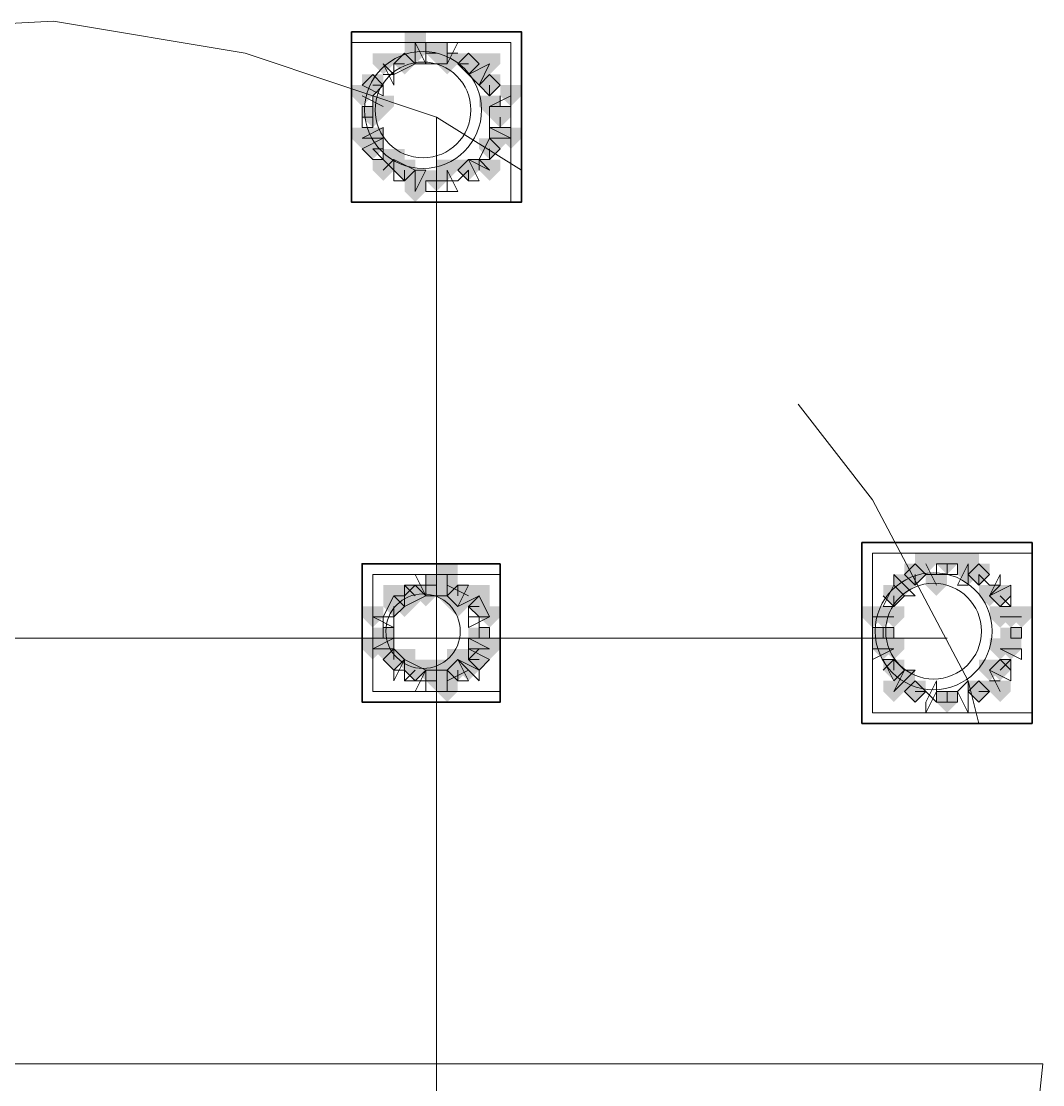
# Model space of a CAD drawing. Header units: millimetres. Extents: x 2315 to 4619, y 1334 to 1897.
# Drawn here: x 3472.16 to 3478.03, y 1554.59 to 1560.69 of the extents above; entities that cross this region are included whole.
import ezdxf

# ---------------------------------------------------------------- set-up
doc = ezdxf.new("R2010")
doc.units = ezdxf.units.MM
for name, color, linetype, true_color in [('PDF_10', 7, 'Continuous', 0x00b85c), ('PDF_AXIS', 7, 'Continuous', 0x00b85c), ('PDF_柱构件', 7, 'Continuous', 0x00b85c), ('PDF_转运站初步方案', 7, 'Continuous', 0x00b85c)]:
    doc.layers.add(name, color=color, linetype=linetype, true_color=true_color)
doc.layers.add('PDF_中心线层', color=1, linetype='Continuous')
doc.layers.add('PDF_粗实线层', color=7, linetype='Continuous')

msp = doc.modelspace()

# ---------------------------------------------------------------- hatches: boundary and pattern name
at = {"layer": 'PDF_10', "transparency": 33554559}
for points in [[(3474.5482, 1560.5703), (3474.4871, 1560.5703), (3474.4871, 1560.5093), (3474.5482, 1560.4482), (3474.6093, 1560.5093), (3474.6093, 1560.5703)], [(3474.5482, 1560.5703), (3474.4871, 1560.5703), (3474.4871, 1560.5093), (3474.5482, 1560.4482), (3474.6093, 1560.5093), (3474.6093, 1560.5703)], [(3474.5482, 1560.5703), (3474.4871, 1560.5703), (3474.4871, 1560.5093), (3474.5482, 1560.4482), (3474.6093, 1560.5093), (3474.6093, 1560.5703)], [(3474.365, 1560.5093), (3474.3039, 1560.5093), (3474.3039, 1560.4482), (3474.365, 1560.3871), (3474.426, 1560.4482), (3474.426, 1560.5093)], [(3474.365, 1560.5093), (3474.3039, 1560.5093), (3474.3039, 1560.4482), (3474.365, 1560.3871), (3474.426, 1560.4482), (3474.426, 1560.5093)], [(3474.365, 1560.5093), (3474.3039, 1560.5093), (3474.3039, 1560.4482), (3474.365, 1560.3871), (3474.426, 1560.4482), (3474.426, 1560.5093)], [(3474.7315, 1560.5093), (3474.6704, 1560.5093), (3474.6704, 1560.4482), (3474.7315, 1560.3871), (3474.7925, 1560.4482), (3474.7925, 1560.5093)], [(3474.7315, 1560.5093), (3474.6704, 1560.5093), (3474.6704, 1560.4482), (3474.7315, 1560.3871), (3474.7925, 1560.4482), (3474.7925, 1560.5093)], [(3474.7315, 1560.5093), (3474.6704, 1560.5093), (3474.6704, 1560.4482), (3474.7315, 1560.3871), (3474.7925, 1560.4482), (3474.7925, 1560.5093)], [(3474.1817, 1560.3871), (3474.1206, 1560.3871), (3474.1206, 1560.326), (3474.1817, 1560.2649), (3474.2428, 1560.326), (3474.2428, 1560.3871)], [(3474.1817, 1560.3871), (3474.1206, 1560.3871), (3474.1206, 1560.326), (3474.1817, 1560.2649), (3474.2428, 1560.326), (3474.2428, 1560.3871)], [(3474.8536, 1560.3871), (3474.7925, 1560.3871), (3474.7925, 1560.326), (3474.8536, 1560.2649), (3474.9147, 1560.326), (3474.9147, 1560.3871)], [(3474.8536, 1560.3871), (3474.7925, 1560.3871), (3474.7925, 1560.326), (3474.8536, 1560.2649), (3474.9147, 1560.326), (3474.9147, 1560.3871)], [(3474.8536, 1560.3871), (3474.7925, 1560.3871), (3474.7925, 1560.326), (3474.8536, 1560.2649), (3474.9147, 1560.326), (3474.9147, 1560.3871)], [(3474.1817, 1560.2039), (3474.1206, 1560.2039), (3474.1206, 1560.1428), (3474.1817, 1560.0817), (3474.2428, 1560.1428), (3474.2428, 1560.2039)], [(3474.1817, 1560.2039), (3474.1206, 1560.2039), (3474.1206, 1560.1428), (3474.1817, 1560.0817), (3474.2428, 1560.1428), (3474.2428, 1560.2039)], [(3474.9147, 1560.2039), (3474.8536, 1560.2039), (3474.8536, 1560.1428), (3474.9147, 1560.0817), (3474.9758, 1560.1428), (3474.9758, 1560.2039)], [(3474.9147, 1560.2039), (3474.8536, 1560.2039), (3474.8536, 1560.1428), (3474.9147, 1560.0817), (3474.9758, 1560.1428), (3474.9758, 1560.2039)], [(3474.9147, 1560.2039), (3474.8536, 1560.2039), (3474.8536, 1560.1428), (3474.9147, 1560.0817), (3474.9758, 1560.1428), (3474.9758, 1560.2039)], [(3474.1817, 1560.0206), (3474.1206, 1560.0206), (3474.1206, 1559.9595), (3474.1817, 1559.8985), (3474.2428, 1559.9595), (3474.2428, 1560.0206)], [(3474.1817, 1560.0206), (3474.1206, 1560.0206), (3474.1206, 1559.9595), (3474.1817, 1559.8985), (3474.2428, 1559.9595), (3474.2428, 1560.0206)], [(3474.8536, 1560.0206), (3474.7925, 1560.0206), (3474.7925, 1559.9595), (3474.8536, 1559.8985), (3474.9147, 1559.9595), (3474.9147, 1560.0206)], [(3474.8536, 1560.0206), (3474.7925, 1560.0206), (3474.7925, 1559.9595), (3474.8536, 1559.8985), (3474.9147, 1559.9595), (3474.9147, 1560.0206)], [(3474.8536, 1560.0206), (3474.7925, 1560.0206), (3474.7925, 1559.9595), (3474.8536, 1559.8985), (3474.9147, 1559.9595), (3474.9147, 1560.0206)], [(3474.365, 1559.8985), (3474.3039, 1559.8985), (3474.3039, 1559.8374), (3474.365, 1559.7763), (3474.426, 1559.8374), (3474.426, 1559.8985)], [(3474.365, 1559.8985), (3474.3039, 1559.8985), (3474.3039, 1559.8374), (3474.365, 1559.7763), (3474.426, 1559.8374), (3474.426, 1559.8985)], [(3474.7315, 1559.8985), (3474.6704, 1559.8985), (3474.6704, 1559.8374), (3474.7315, 1559.7763), (3474.7925, 1559.8374), (3474.7925, 1559.8985)], [(3474.7315, 1559.8985), (3474.6704, 1559.8985), (3474.6704, 1559.8374), (3474.7315, 1559.7763), (3474.7925, 1559.8374), (3474.7925, 1559.8985)], [(3474.5482, 1559.8374), (3474.4871, 1559.8374), (3474.4871, 1559.7763), (3474.5482, 1559.7152), (3474.6093, 1559.7763), (3474.6093, 1559.8374)], [(3474.5482, 1559.8374), (3474.4871, 1559.8374), (3474.4871, 1559.7763), (3474.5482, 1559.7152), (3474.6093, 1559.7763), (3474.6093, 1559.8374)], [(3477.4801, 1557.6385), (3477.419, 1557.6385), (3477.419, 1557.5774), (3477.4801, 1557.5163), (3477.5412, 1557.5774), (3477.5412, 1557.6385)], [(3477.4801, 1557.6385), (3477.419, 1557.6385), (3477.419, 1557.5774), (3477.4801, 1557.5163), (3477.5412, 1557.5774), (3477.5412, 1557.6385)], [(3477.2969, 1557.5774), (3477.2358, 1557.5774), (3477.2358, 1557.5163), (3477.2969, 1557.4552), (3477.3579, 1557.5163), (3477.3579, 1557.5774)], [(3477.2969, 1557.5774), (3477.2358, 1557.5774), (3477.2358, 1557.5163), (3477.2969, 1557.4552), (3477.3579, 1557.5163), (3477.3579, 1557.5774)], [(3477.6633, 1557.5774), (3477.6023, 1557.5774), (3477.6023, 1557.5163), (3477.6633, 1557.4552), (3477.7244, 1557.5163), (3477.7244, 1557.5774)], [(3477.6633, 1557.5774), (3477.6023, 1557.5774), (3477.6023, 1557.5163), (3477.6633, 1557.4552), (3477.7244, 1557.5163), (3477.7244, 1557.5774)], [(3474.5482, 1557.5163), (3474.4871, 1557.5163), (3474.4871, 1557.4552), (3474.5482, 1557.3941), (3474.6093, 1557.4552), (3474.6093, 1557.5163)], [(3474.5482, 1557.5163), (3474.4871, 1557.5163), (3474.4871, 1557.4552), (3474.5482, 1557.3941), (3474.6093, 1557.4552), (3474.6093, 1557.5163)], [(3474.5482, 1557.5163), (3474.4871, 1557.5163), (3474.4871, 1557.4552), (3474.5482, 1557.3941), (3474.6093, 1557.4552), (3474.6093, 1557.5163)], [(3474.426, 1557.4552), (3474.365, 1557.4552), (3474.365, 1557.3941), (3474.426, 1557.333), (3474.4871, 1557.3941), (3474.4871, 1557.4552)], [(3474.426, 1557.4552), (3474.365, 1557.4552), (3474.365, 1557.3941), (3474.426, 1557.333), (3474.4871, 1557.3941), (3474.4871, 1557.4552)], [(3474.6704, 1557.4552), (3474.6093, 1557.4552), (3474.6093, 1557.3941), (3474.6704, 1557.333), (3474.7315, 1557.3941), (3474.7315, 1557.4552)], [(3474.6704, 1557.4552), (3474.6093, 1557.4552), (3474.6093, 1557.3941), (3474.6704, 1557.333), (3474.7315, 1557.3941), (3474.7315, 1557.4552)], [(3477.1747, 1557.4552), (3477.1136, 1557.4552), (3477.1136, 1557.3941), (3477.1747, 1557.333), (3477.2358, 1557.3941), (3477.2358, 1557.4552)], [(3477.1747, 1557.4552), (3477.1136, 1557.4552), (3477.1136, 1557.3941), (3477.1747, 1557.333), (3477.2358, 1557.3941), (3477.2358, 1557.4552)], [(3477.7855, 1557.4552), (3477.7244, 1557.4552), (3477.7244, 1557.3941), (3477.7855, 1557.333), (3477.8466, 1557.3941), (3477.8466, 1557.4552)], [(3477.7855, 1557.4552), (3477.7244, 1557.4552), (3477.7244, 1557.3941), (3477.7855, 1557.333), (3477.8466, 1557.3941), (3477.8466, 1557.4552)], [(3474.3039, 1557.3941), (3474.2428, 1557.3941), (3474.2428, 1557.333), (3474.3039, 1557.272), (3474.365, 1557.333), (3474.365, 1557.3941)], [(3474.3039, 1557.3941), (3474.2428, 1557.3941), (3474.2428, 1557.333), (3474.3039, 1557.272), (3474.365, 1557.333), (3474.365, 1557.3941)], [(3474.3039, 1557.3941), (3474.2428, 1557.3941), (3474.2428, 1557.333), (3474.3039, 1557.272), (3474.365, 1557.333), (3474.365, 1557.3941)], [(3474.7925, 1557.3941), (3474.7315, 1557.3941), (3474.7315, 1557.333), (3474.7925, 1557.272), (3474.8536, 1557.333), (3474.8536, 1557.3941)], [(3474.7925, 1557.3941), (3474.7315, 1557.3941), (3474.7315, 1557.333), (3474.7925, 1557.272), (3474.8536, 1557.333), (3474.8536, 1557.3941)], [(3474.2428, 1557.2109), (3474.1817, 1557.2109), (3474.1817, 1557.1498), (3474.2428, 1557.0887), (3474.3039, 1557.1498), (3474.3039, 1557.2109)], [(3474.2428, 1557.2109), (3474.1817, 1557.2109), (3474.1817, 1557.1498), (3474.2428, 1557.0887), (3474.3039, 1557.1498), (3474.3039, 1557.2109)], [(3474.7925, 1557.2109), (3474.7315, 1557.2109), (3474.7315, 1557.1498), (3474.7925, 1557.0887), (3474.8536, 1557.1498), (3474.8536, 1557.2109)], [(3474.7925, 1557.2109), (3474.7315, 1557.2109), (3474.7315, 1557.1498), (3474.7925, 1557.0887), (3474.8536, 1557.1498), (3474.8536, 1557.2109)], [(3477.1136, 1557.2109), (3477.0525, 1557.2109), (3477.0525, 1557.1498), (3477.1136, 1557.0887), (3477.1747, 1557.1498), (3477.1747, 1557.2109)], [(3477.1136, 1557.2109), (3477.0525, 1557.2109), (3477.0525, 1557.1498), (3477.1136, 1557.0887), (3477.1747, 1557.1498), (3477.1747, 1557.2109)], [(3477.1136, 1557.2109), (3477.0525, 1557.2109), (3477.0525, 1557.1498), (3477.1136, 1557.0887), (3477.1747, 1557.1498), (3477.1747, 1557.2109)], [(3477.8466, 1557.2109), (3477.7855, 1557.2109), (3477.7855, 1557.1498), (3477.8466, 1557.0887), (3477.9077, 1557.1498), (3477.9077, 1557.2109)], [(3477.8466, 1557.2109), (3477.7855, 1557.2109), (3477.7855, 1557.1498), (3477.8466, 1557.0887), (3477.9077, 1557.1498), (3477.9077, 1557.2109)], [(3474.3039, 1557.0887), (3474.2428, 1557.0887), (3474.2428, 1557.0276), (3474.3039, 1556.9666), (3474.365, 1557.0276), (3474.365, 1557.0887)], [(3474.3039, 1557.0887), (3474.2428, 1557.0887), (3474.2428, 1557.0276), (3474.3039, 1556.9666), (3474.365, 1557.0276), (3474.365, 1557.0887)], [(3474.3039, 1557.0887), (3474.2428, 1557.0887), (3474.2428, 1557.0276), (3474.3039, 1556.9666), (3474.365, 1557.0276), (3474.365, 1557.0887)], [(3474.7925, 1557.0887), (3474.7315, 1557.0887), (3474.7315, 1557.0276), (3474.7925, 1556.9666), (3474.8536, 1557.0276), (3474.8536, 1557.0887)], [(3474.7925, 1557.0887), (3474.7315, 1557.0887), (3474.7315, 1557.0276), (3474.7925, 1556.9666), (3474.8536, 1557.0276), (3474.8536, 1557.0887)], [(3474.426, 1557.0276), (3474.365, 1557.0276), (3474.365, 1556.9666), (3474.426, 1556.9055), (3474.4871, 1556.9666), (3474.4871, 1557.0276)], [(3474.426, 1557.0276), (3474.365, 1557.0276), (3474.365, 1556.9666), (3474.426, 1556.9055), (3474.4871, 1556.9666), (3474.4871, 1557.0276)], [(3474.6704, 1557.0276), (3474.6093, 1557.0276), (3474.6093, 1556.9666), (3474.6704, 1556.9055), (3474.7315, 1556.9666), (3474.7315, 1557.0276)], [(3474.6704, 1557.0276), (3474.6093, 1557.0276), (3474.6093, 1556.9666), (3474.6704, 1556.9055), (3474.7315, 1556.9666), (3474.7315, 1557.0276)], [(3477.1747, 1557.0276), (3477.1136, 1557.0276), (3477.1136, 1556.9666), (3477.1747, 1556.9055), (3477.2358, 1556.9666), (3477.2358, 1557.0276)], [(3477.1747, 1557.0276), (3477.1136, 1557.0276), (3477.1136, 1556.9666), (3477.1747, 1556.9055), (3477.2358, 1556.9666), (3477.2358, 1557.0276)], [(3477.7855, 1557.0276), (3477.7244, 1557.0276), (3477.7244, 1556.9666), (3477.7855, 1556.9055), (3477.8466, 1556.9666), (3477.8466, 1557.0276)], [(3477.7855, 1557.0276), (3477.7244, 1557.0276), (3477.7244, 1556.9666), (3477.7855, 1556.9055), (3477.8466, 1556.9666), (3477.8466, 1557.0276)], [(3474.5482, 1556.9666), (3474.4871, 1556.9666), (3474.4871, 1556.9055), (3474.5482, 1556.8444), (3474.6093, 1556.9055), (3474.6093, 1556.9666)], [(3474.5482, 1556.9666), (3474.4871, 1556.9666), (3474.4871, 1556.9055), (3474.5482, 1556.8444), (3474.6093, 1556.9055), (3474.6093, 1556.9666)], [(3474.5482, 1556.9666), (3474.4871, 1556.9666), (3474.4871, 1556.9055), (3474.5482, 1556.8444), (3474.6093, 1556.9055), (3474.6093, 1556.9666)], [(3477.2969, 1556.9055), (3477.2358, 1556.9055), (3477.2358, 1556.8444), (3477.2969, 1556.7833), (3477.3579, 1556.8444), (3477.3579, 1556.9055)], [(3477.2969, 1556.9055), (3477.2358, 1556.9055), (3477.2358, 1556.8444), (3477.2969, 1556.7833), (3477.3579, 1556.8444), (3477.3579, 1556.9055)], [(3477.2969, 1556.9055), (3477.2358, 1556.9055), (3477.2358, 1556.8444), (3477.2969, 1556.7833), (3477.3579, 1556.8444), (3477.3579, 1556.9055)], [(3477.6633, 1556.9055), (3477.6023, 1556.9055), (3477.6023, 1556.8444), (3477.6633, 1556.7833), (3477.7244, 1556.8444), (3477.7244, 1556.9055)], [(3477.6633, 1556.9055), (3477.6023, 1556.9055), (3477.6023, 1556.8444), (3477.6633, 1556.7833), (3477.7244, 1556.8444), (3477.7244, 1556.9055)], [(3477.6633, 1556.9055), (3477.6023, 1556.9055), (3477.6023, 1556.8444), (3477.6633, 1556.7833), (3477.7244, 1556.8444), (3477.7244, 1556.9055)], [(3477.4801, 1556.8444), (3477.419, 1556.8444), (3477.419, 1556.7833), (3477.4801, 1556.7222), (3477.5412, 1556.7833), (3477.5412, 1556.8444)], [(3477.4801, 1556.8444), (3477.419, 1556.8444), (3477.419, 1556.7833), (3477.4801, 1556.7222), (3477.5412, 1556.7833), (3477.5412, 1556.8444)]]:
    msp.add_hatch(color=256, dxfattribs=at).paths.add_polyline_path(points)
at = {"layer": 'PDF_柱构件', "transparency": 33554559}
for points in [[(3474.426, 1560.6314), (3474.365, 1560.6314), (3474.365, 1560.5703), (3474.426, 1560.5093), (3474.4871, 1560.5703), (3474.4871, 1560.6314)], [(3474.426, 1560.5703), (3474.365, 1560.5703), (3474.365, 1560.5093), (3474.426, 1560.4482), (3474.4871, 1560.5093), (3474.4871, 1560.5703)], [(3474.2428, 1560.5093), (3474.1817, 1560.5093), (3474.1817, 1560.4482), (3474.2428, 1560.3871), (3474.3039, 1560.4482), (3474.3039, 1560.5093)], [(3474.6093, 1560.5093), (3474.5482, 1560.5093), (3474.5482, 1560.4482), (3474.6093, 1560.3871), (3474.6704, 1560.4482), (3474.6704, 1560.5093)], [(3474.8536, 1560.5093), (3474.7925, 1560.5093), (3474.7925, 1560.4482), (3474.8536, 1560.3871), (3474.9147, 1560.4482), (3474.9147, 1560.5093)], [(3474.7925, 1560.4482), (3474.7315, 1560.4482), (3474.7315, 1560.3871), (3474.7925, 1560.326), (3474.8536, 1560.3871), (3474.8536, 1560.4482)], [(3474.1206, 1560.326), (3474.0596, 1560.326), (3474.0596, 1560.2649), (3474.1206, 1560.2039), (3474.1817, 1560.2649), (3474.1817, 1560.326)], [(3474.9758, 1560.326), (3474.9147, 1560.326), (3474.9147, 1560.2649), (3474.9758, 1560.2039), (3475.0369, 1560.2649), (3475.0369, 1560.326)], [(3474.2428, 1560.2649), (3474.1817, 1560.2649), (3474.1817, 1560.2039), (3474.2428, 1560.1428), (3474.3039, 1560.2039), (3474.3039, 1560.2649)], [(3474.8536, 1560.2649), (3474.7925, 1560.2649), (3474.7925, 1560.2039), (3474.8536, 1560.1428), (3474.9147, 1560.2039), (3474.9147, 1560.2649)], [(3474.1206, 1560.0817), (3474.0596, 1560.0817), (3474.0596, 1560.0206), (3474.1206, 1559.9595), (3474.1817, 1560.0206), (3474.1817, 1560.0817)], [(3474.1817, 1560.0817), (3474.1206, 1560.0817), (3474.1206, 1560.0206), (3474.1817, 1559.9595), (3474.2428, 1560.0206), (3474.2428, 1560.0817)], [(3474.9147, 1560.0817), (3474.8536, 1560.0817), (3474.8536, 1560.0206), (3474.9147, 1559.9595), (3474.9758, 1560.0206), (3474.9758, 1560.0817)], [(3474.9758, 1560.0817), (3474.9147, 1560.0817), (3474.9147, 1560.0206), (3474.9758, 1559.9595), (3475.0369, 1560.0206), (3475.0369, 1560.0817)], [(3474.3039, 1559.9595), (3474.2428, 1559.9595), (3474.2428, 1559.8985), (3474.3039, 1559.8374), (3474.365, 1559.8985), (3474.365, 1559.9595)], [(3474.2428, 1559.8985), (3474.1817, 1559.8985), (3474.1817, 1559.8374), (3474.2428, 1559.7763), (3474.3039, 1559.8374), (3474.3039, 1559.8985)], [(3474.6093, 1559.8985), (3474.5482, 1559.8985), (3474.5482, 1559.8374), (3474.6093, 1559.7763), (3474.6704, 1559.8374), (3474.6704, 1559.8985)], [(3474.8536, 1559.8985), (3474.7925, 1559.8985), (3474.7925, 1559.8374), (3474.8536, 1559.7763), (3474.9147, 1559.8374), (3474.9147, 1559.8985)], [(3474.426, 1559.8374), (3474.365, 1559.8374), (3474.365, 1559.7763), (3474.426, 1559.7152), (3474.4871, 1559.7763), (3474.4871, 1559.8374)], [(3474.426, 1559.7763), (3474.365, 1559.7763), (3474.365, 1559.7152), (3474.426, 1559.6541), (3474.4871, 1559.7152), (3474.4871, 1559.7763)], [(3477.3579, 1557.6385), (3477.2969, 1557.6385), (3477.2969, 1557.5774), (3477.3579, 1557.5163), (3477.419, 1557.5774), (3477.419, 1557.6385)], [(3477.6023, 1557.6385), (3477.5412, 1557.6385), (3477.5412, 1557.5774), (3477.6023, 1557.5163), (3477.6633, 1557.5774), (3477.6633, 1557.6385)], [(3474.6093, 1557.5774), (3474.5482, 1557.5774), (3474.5482, 1557.5163), (3474.6093, 1557.4552), (3474.6704, 1557.5163), (3474.6704, 1557.5774)], [(3477.6023, 1557.5774), (3477.5412, 1557.5774), (3477.5412, 1557.5163), (3477.6023, 1557.4552), (3477.6633, 1557.5163), (3477.6633, 1557.5774)], [(3474.6093, 1557.5163), (3474.5482, 1557.5163), (3474.5482, 1557.4552), (3474.6093, 1557.3941), (3474.6704, 1557.4552), (3474.6704, 1557.5163)], [(3477.2358, 1557.5163), (3477.1747, 1557.5163), (3477.1747, 1557.4552), (3477.2358, 1557.3941), (3477.2969, 1557.4552), (3477.2969, 1557.5163)], [(3477.419, 1557.5163), (3477.3579, 1557.5163), (3477.3579, 1557.4552), (3477.419, 1557.3941), (3477.4801, 1557.4552), (3477.4801, 1557.5163)], [(3474.3039, 1557.4552), (3474.2428, 1557.4552), (3474.2428, 1557.3941), (3474.3039, 1557.333), (3474.365, 1557.3941), (3474.365, 1557.4552)], [(3474.4871, 1557.4552), (3474.426, 1557.4552), (3474.426, 1557.3941), (3474.4871, 1557.333), (3474.5482, 1557.3941), (3474.5482, 1557.4552)], [(3474.6093, 1557.4552), (3474.5482, 1557.4552), (3474.5482, 1557.3941), (3474.6093, 1557.333), (3474.6704, 1557.3941), (3474.6704, 1557.4552)], [(3474.7315, 1557.4552), (3474.6704, 1557.4552), (3474.6704, 1557.3941), (3474.7315, 1557.333), (3474.7925, 1557.3941), (3474.7925, 1557.4552)], [(3474.7925, 1557.4552), (3474.7315, 1557.4552), (3474.7315, 1557.3941), (3474.7925, 1557.333), (3474.8536, 1557.3941), (3474.8536, 1557.4552)], [(3477.7244, 1557.4552), (3477.6633, 1557.4552), (3477.6633, 1557.3941), (3477.7244, 1557.333), (3477.7855, 1557.3941), (3477.7855, 1557.4552)], [(3474.365, 1557.3941), (3474.3039, 1557.3941), (3474.3039, 1557.333), (3474.365, 1557.272), (3474.426, 1557.333), (3474.426, 1557.3941)], [(3474.6704, 1557.3941), (3474.6093, 1557.3941), (3474.6093, 1557.333), (3474.6704, 1557.272), (3474.7315, 1557.333), (3474.7315, 1557.3941)], [(3474.1817, 1557.333), (3474.1206, 1557.333), (3474.1206, 1557.272), (3474.1817, 1557.2109), (3474.2428, 1557.272), (3474.2428, 1557.333)], [(3474.8536, 1557.333), (3474.7925, 1557.333), (3474.7925, 1557.272), (3474.8536, 1557.2109), (3474.9147, 1557.272), (3474.9147, 1557.333)], [(3477.0525, 1557.333), (3476.9915, 1557.333), (3476.9915, 1557.272), (3477.0525, 1557.2109), (3477.1136, 1557.272), (3477.1136, 1557.333)], [(3477.1136, 1557.333), (3477.0525, 1557.333), (3477.0525, 1557.272), (3477.1136, 1557.2109), (3477.1747, 1557.272), (3477.1747, 1557.333)], [(3477.1747, 1557.333), (3477.1136, 1557.333), (3477.1136, 1557.272), (3477.1747, 1557.2109), (3477.2358, 1557.272), (3477.2358, 1557.333)], [(3477.7855, 1557.333), (3477.7244, 1557.333), (3477.7244, 1557.272), (3477.7855, 1557.2109), (3477.8466, 1557.272), (3477.8466, 1557.333)], [(3477.8466, 1557.333), (3477.7855, 1557.333), (3477.7855, 1557.272), (3477.8466, 1557.2109), (3477.9077, 1557.272), (3477.9077, 1557.333)], [(3477.9077, 1557.333), (3477.8466, 1557.333), (3477.8466, 1557.272), (3477.9077, 1557.2109), (3477.9688, 1557.272), (3477.9688, 1557.333)], [(3474.1817, 1557.1498), (3474.1206, 1557.1498), (3474.1206, 1557.0887), (3474.1817, 1557.0276), (3474.2428, 1557.0887), (3474.2428, 1557.1498)], [(3474.2428, 1557.1498), (3474.1817, 1557.1498), (3474.1817, 1557.0887), (3474.2428, 1557.0276), (3474.3039, 1557.0887), (3474.3039, 1557.1498)], [(3474.7925, 1557.1498), (3474.7315, 1557.1498), (3474.7315, 1557.0887), (3474.7925, 1557.0276), (3474.8536, 1557.0887), (3474.8536, 1557.1498)], [(3474.8536, 1557.1498), (3474.7925, 1557.1498), (3474.7925, 1557.0887), (3474.8536, 1557.0276), (3474.9147, 1557.0887), (3474.9147, 1557.1498)], [(3477.1136, 1557.1498), (3477.0525, 1557.1498), (3477.0525, 1557.0887), (3477.1136, 1557.0276), (3477.1747, 1557.0887), (3477.1747, 1557.1498)], [(3477.1747, 1557.1498), (3477.1136, 1557.1498), (3477.1136, 1557.0887), (3477.1747, 1557.0276), (3477.2358, 1557.0887), (3477.2358, 1557.1498)], [(3477.7855, 1557.1498), (3477.7244, 1557.1498), (3477.7244, 1557.0887), (3477.7855, 1557.0276), (3477.8466, 1557.0887), (3477.8466, 1557.1498)], [(3477.8466, 1557.1498), (3477.7855, 1557.1498), (3477.7855, 1557.0887), (3477.8466, 1557.0276), (3477.9077, 1557.0887), (3477.9077, 1557.1498)], [(3474.365, 1557.0887), (3474.3039, 1557.0887), (3474.3039, 1557.0276), (3474.365, 1556.9666), (3474.426, 1557.0276), (3474.426, 1557.0887)], [(3474.6704, 1557.0887), (3474.6093, 1557.0887), (3474.6093, 1557.0276), (3474.6704, 1556.9666), (3474.7315, 1557.0276), (3474.7315, 1557.0887)], [(3474.4871, 1557.0276), (3474.426, 1557.0276), (3474.426, 1556.9666), (3474.4871, 1556.9055), (3474.5482, 1556.9666), (3474.5482, 1557.0276)], [(3474.6093, 1557.0276), (3474.5482, 1557.0276), (3474.5482, 1556.9666), (3474.6093, 1556.9055), (3474.6704, 1556.9666), (3474.6704, 1557.0276)], [(3474.7315, 1557.0276), (3474.6704, 1557.0276), (3474.6704, 1556.9666), (3474.7315, 1556.9055), (3474.7925, 1556.9666), (3474.7925, 1557.0276)], [(3477.7244, 1557.0276), (3477.6633, 1557.0276), (3477.6633, 1556.9666), (3477.7244, 1556.9055), (3477.7855, 1556.9666), (3477.7855, 1557.0276)], [(3474.6093, 1556.9666), (3474.5482, 1556.9666), (3474.5482, 1556.9055), (3474.6093, 1556.8444), (3474.6704, 1556.9055), (3474.6704, 1556.9666)], [(3477.2358, 1556.9666), (3477.1747, 1556.9666), (3477.1747, 1556.9055), (3477.2358, 1556.8444), (3477.2969, 1556.9055), (3477.2969, 1556.9666)], [(3474.6093, 1556.9055), (3474.5482, 1556.9055), (3474.5482, 1556.8444), (3474.6093, 1556.7833), (3474.6704, 1556.8444), (3474.6704, 1556.9055)], [(3477.1747, 1556.9055), (3477.1136, 1556.9055), (3477.1136, 1556.8444), (3477.1747, 1556.7833), (3477.2358, 1556.8444), (3477.2358, 1556.9055)], [(3477.7855, 1556.9055), (3477.7244, 1556.9055), (3477.7244, 1556.8444), (3477.7855, 1556.7833), (3477.8466, 1556.8444), (3477.8466, 1556.9055)]]:
    msp.add_hatch(color=256, dxfattribs=at).paths.add_polyline_path(points)
at = {"layer": 'PDF_转运站初步方案', "transparency": 33554559}
for points in [[(3474.5482, 1560.5703), (3474.4871, 1560.5703), (3474.4871, 1560.5093), (3474.5482, 1560.4482), (3474.6093, 1560.5093), (3474.6093, 1560.5703)], [(3474.5482, 1560.5703), (3474.4871, 1560.5703), (3474.4871, 1560.5093), (3474.5482, 1560.4482), (3474.6093, 1560.5093), (3474.6093, 1560.5703)], [(3474.365, 1560.5093), (3474.3039, 1560.5093), (3474.3039, 1560.4482), (3474.365, 1560.3871), (3474.426, 1560.4482), (3474.426, 1560.5093)], [(3474.365, 1560.5093), (3474.3039, 1560.5093), (3474.3039, 1560.4482), (3474.365, 1560.3871), (3474.426, 1560.4482), (3474.426, 1560.5093)], [(3474.7315, 1560.5093), (3474.6704, 1560.5093), (3474.6704, 1560.4482), (3474.7315, 1560.3871), (3474.7925, 1560.4482), (3474.7925, 1560.5093)], [(3474.7315, 1560.5093), (3474.6704, 1560.5093), (3474.6704, 1560.4482), (3474.7315, 1560.3871), (3474.7925, 1560.4482), (3474.7925, 1560.5093)], [(3474.1817, 1560.3871), (3474.1206, 1560.3871), (3474.1206, 1560.326), (3474.1817, 1560.2649), (3474.2428, 1560.326), (3474.2428, 1560.3871)], [(3474.1817, 1560.3871), (3474.1206, 1560.3871), (3474.1206, 1560.326), (3474.1817, 1560.2649), (3474.2428, 1560.326), (3474.2428, 1560.3871)], [(3474.8536, 1560.3871), (3474.7925, 1560.3871), (3474.7925, 1560.326), (3474.8536, 1560.2649), (3474.9147, 1560.326), (3474.9147, 1560.3871)], [(3474.8536, 1560.3871), (3474.7925, 1560.3871), (3474.7925, 1560.326), (3474.8536, 1560.2649), (3474.9147, 1560.326), (3474.9147, 1560.3871)], [(3474.1817, 1560.2039), (3474.1206, 1560.2039), (3474.1206, 1560.1428), (3474.1817, 1560.0817), (3474.2428, 1560.1428), (3474.2428, 1560.2039)], [(3474.1817, 1560.2039), (3474.1206, 1560.2039), (3474.1206, 1560.1428), (3474.1817, 1560.0817), (3474.2428, 1560.1428), (3474.2428, 1560.2039)], [(3474.9147, 1560.2039), (3474.8536, 1560.2039), (3474.8536, 1560.1428), (3474.9147, 1560.0817), (3474.9758, 1560.1428), (3474.9758, 1560.2039)], [(3474.9147, 1560.2039), (3474.8536, 1560.2039), (3474.8536, 1560.1428), (3474.9147, 1560.0817), (3474.9758, 1560.1428), (3474.9758, 1560.2039)], [(3474.1817, 1560.0206), (3474.1206, 1560.0206), (3474.1206, 1559.9595), (3474.1817, 1559.8985), (3474.2428, 1559.9595), (3474.2428, 1560.0206)], [(3474.1817, 1560.0206), (3474.1206, 1560.0206), (3474.1206, 1559.9595), (3474.1817, 1559.8985), (3474.2428, 1559.9595), (3474.2428, 1560.0206)], [(3474.8536, 1560.0206), (3474.7925, 1560.0206), (3474.7925, 1559.9595), (3474.8536, 1559.8985), (3474.9147, 1559.9595), (3474.9147, 1560.0206)], [(3474.8536, 1560.0206), (3474.7925, 1560.0206), (3474.7925, 1559.9595), (3474.8536, 1559.8985), (3474.9147, 1559.9595), (3474.9147, 1560.0206)], [(3474.365, 1559.8985), (3474.3039, 1559.8985), (3474.3039, 1559.8374), (3474.365, 1559.7763), (3474.426, 1559.8374), (3474.426, 1559.8985)], [(3474.365, 1559.8985), (3474.3039, 1559.8985), (3474.3039, 1559.8374), (3474.365, 1559.7763), (3474.426, 1559.8374), (3474.426, 1559.8985)], [(3474.7315, 1559.8985), (3474.6704, 1559.8985), (3474.6704, 1559.8374), (3474.7315, 1559.7763), (3474.7925, 1559.8374), (3474.7925, 1559.8985)], [(3474.7315, 1559.8985), (3474.6704, 1559.8985), (3474.6704, 1559.8374), (3474.7315, 1559.7763), (3474.7925, 1559.8374), (3474.7925, 1559.8985)], [(3474.5482, 1559.8374), (3474.4871, 1559.8374), (3474.4871, 1559.7763), (3474.5482, 1559.7152), (3474.6093, 1559.7763), (3474.6093, 1559.8374)], [(3474.5482, 1559.8374), (3474.4871, 1559.8374), (3474.4871, 1559.7763), (3474.5482, 1559.7152), (3474.6093, 1559.7763), (3474.6093, 1559.8374)], [(3477.4801, 1557.6385), (3477.419, 1557.6385), (3477.419, 1557.5774), (3477.4801, 1557.5163), (3477.5412, 1557.5774), (3477.5412, 1557.6385)], [(3477.4801, 1557.6385), (3477.419, 1557.6385), (3477.419, 1557.5774), (3477.4801, 1557.5163), (3477.5412, 1557.5774), (3477.5412, 1557.6385)], [(3477.2969, 1557.5774), (3477.2358, 1557.5774), (3477.2358, 1557.5163), (3477.2969, 1557.4552), (3477.3579, 1557.5163), (3477.3579, 1557.5774)], [(3477.2969, 1557.5774), (3477.2358, 1557.5774), (3477.2358, 1557.5163), (3477.2969, 1557.4552), (3477.3579, 1557.5163), (3477.3579, 1557.5774)], [(3477.6633, 1557.5774), (3477.6023, 1557.5774), (3477.6023, 1557.5163), (3477.6633, 1557.4552), (3477.7244, 1557.5163), (3477.7244, 1557.5774)], [(3477.6633, 1557.5774), (3477.6023, 1557.5774), (3477.6023, 1557.5163), (3477.6633, 1557.4552), (3477.7244, 1557.5163), (3477.7244, 1557.5774)], [(3474.5482, 1557.5163), (3474.4871, 1557.5163), (3474.4871, 1557.4552), (3474.5482, 1557.3941), (3474.6093, 1557.4552), (3474.6093, 1557.5163)], [(3474.5482, 1557.5163), (3474.4871, 1557.5163), (3474.4871, 1557.4552), (3474.5482, 1557.3941), (3474.6093, 1557.4552), (3474.6093, 1557.5163)], [(3474.426, 1557.4552), (3474.365, 1557.4552), (3474.365, 1557.3941), (3474.426, 1557.333), (3474.4871, 1557.3941), (3474.4871, 1557.4552)], [(3474.426, 1557.4552), (3474.365, 1557.4552), (3474.365, 1557.3941), (3474.426, 1557.333), (3474.4871, 1557.3941), (3474.4871, 1557.4552)], [(3474.6704, 1557.4552), (3474.6093, 1557.4552), (3474.6093, 1557.3941), (3474.6704, 1557.333), (3474.7315, 1557.3941), (3474.7315, 1557.4552)], [(3474.6704, 1557.4552), (3474.6093, 1557.4552), (3474.6093, 1557.3941), (3474.6704, 1557.333), (3474.7315, 1557.3941), (3474.7315, 1557.4552)], [(3477.1747, 1557.4552), (3477.1136, 1557.4552), (3477.1136, 1557.3941), (3477.1747, 1557.333), (3477.2358, 1557.3941), (3477.2358, 1557.4552)], [(3477.1747, 1557.4552), (3477.1136, 1557.4552), (3477.1136, 1557.3941), (3477.1747, 1557.333), (3477.2358, 1557.3941), (3477.2358, 1557.4552)], [(3477.7855, 1557.4552), (3477.7244, 1557.4552), (3477.7244, 1557.3941), (3477.7855, 1557.333), (3477.8466, 1557.3941), (3477.8466, 1557.4552)], [(3477.7855, 1557.4552), (3477.7244, 1557.4552), (3477.7244, 1557.3941), (3477.7855, 1557.333), (3477.8466, 1557.3941), (3477.8466, 1557.4552)], [(3474.3039, 1557.3941), (3474.2428, 1557.3941), (3474.2428, 1557.333), (3474.3039, 1557.272), (3474.365, 1557.333), (3474.365, 1557.3941)], [(3474.3039, 1557.3941), (3474.2428, 1557.3941), (3474.2428, 1557.333), (3474.3039, 1557.272), (3474.365, 1557.333), (3474.365, 1557.3941)], [(3474.7925, 1557.3941), (3474.7315, 1557.3941), (3474.7315, 1557.333), (3474.7925, 1557.272), (3474.8536, 1557.333), (3474.8536, 1557.3941)], [(3474.7925, 1557.3941), (3474.7315, 1557.3941), (3474.7315, 1557.333), (3474.7925, 1557.272), (3474.8536, 1557.333), (3474.8536, 1557.3941)], [(3474.2428, 1557.2109), (3474.1817, 1557.2109), (3474.1817, 1557.1498), (3474.2428, 1557.0887), (3474.3039, 1557.1498), (3474.3039, 1557.2109)], [(3474.2428, 1557.2109), (3474.1817, 1557.2109), (3474.1817, 1557.1498), (3474.2428, 1557.0887), (3474.3039, 1557.1498), (3474.3039, 1557.2109)], [(3474.7925, 1557.2109), (3474.7315, 1557.2109), (3474.7315, 1557.1498), (3474.7925, 1557.0887), (3474.8536, 1557.1498), (3474.8536, 1557.2109)], [(3474.7925, 1557.2109), (3474.7315, 1557.2109), (3474.7315, 1557.1498), (3474.7925, 1557.0887), (3474.8536, 1557.1498), (3474.8536, 1557.2109)], [(3477.1136, 1557.2109), (3477.0525, 1557.2109), (3477.0525, 1557.1498), (3477.1136, 1557.0887), (3477.1747, 1557.1498), (3477.1747, 1557.2109)], [(3477.1136, 1557.2109), (3477.0525, 1557.2109), (3477.0525, 1557.1498), (3477.1136, 1557.0887), (3477.1747, 1557.1498), (3477.1747, 1557.2109)], [(3477.8466, 1557.2109), (3477.7855, 1557.2109), (3477.7855, 1557.1498), (3477.8466, 1557.0887), (3477.9077, 1557.1498), (3477.9077, 1557.2109)], [(3477.8466, 1557.2109), (3477.7855, 1557.2109), (3477.7855, 1557.1498), (3477.8466, 1557.0887), (3477.9077, 1557.1498), (3477.9077, 1557.2109)], [(3474.3039, 1557.0887), (3474.2428, 1557.0887), (3474.2428, 1557.0276), (3474.3039, 1556.9666), (3474.365, 1557.0276), (3474.365, 1557.0887)], [(3474.3039, 1557.0887), (3474.2428, 1557.0887), (3474.2428, 1557.0276), (3474.3039, 1556.9666), (3474.365, 1557.0276), (3474.365, 1557.0887)], [(3474.7925, 1557.0887), (3474.7315, 1557.0887), (3474.7315, 1557.0276), (3474.7925, 1556.9666), (3474.8536, 1557.0276), (3474.8536, 1557.0887)], [(3474.7925, 1557.0887), (3474.7315, 1557.0887), (3474.7315, 1557.0276), (3474.7925, 1556.9666), (3474.8536, 1557.0276), (3474.8536, 1557.0887)], [(3474.426, 1557.0276), (3474.365, 1557.0276), (3474.365, 1556.9666), (3474.426, 1556.9055), (3474.4871, 1556.9666), (3474.4871, 1557.0276)], [(3474.426, 1557.0276), (3474.365, 1557.0276), (3474.365, 1556.9666), (3474.426, 1556.9055), (3474.4871, 1556.9666), (3474.4871, 1557.0276)], [(3474.6704, 1557.0276), (3474.6093, 1557.0276), (3474.6093, 1556.9666), (3474.6704, 1556.9055), (3474.7315, 1556.9666), (3474.7315, 1557.0276)], [(3474.6704, 1557.0276), (3474.6093, 1557.0276), (3474.6093, 1556.9666), (3474.6704, 1556.9055), (3474.7315, 1556.9666), (3474.7315, 1557.0276)], [(3477.1747, 1557.0276), (3477.1136, 1557.0276), (3477.1136, 1556.9666), (3477.1747, 1556.9055), (3477.2358, 1556.9666), (3477.2358, 1557.0276)], [(3477.1747, 1557.0276), (3477.1136, 1557.0276), (3477.1136, 1556.9666), (3477.1747, 1556.9055), (3477.2358, 1556.9666), (3477.2358, 1557.0276)], [(3477.7855, 1557.0276), (3477.7244, 1557.0276), (3477.7244, 1556.9666), (3477.7855, 1556.9055), (3477.8466, 1556.9666), (3477.8466, 1557.0276)], [(3477.7855, 1557.0276), (3477.7244, 1557.0276), (3477.7244, 1556.9666), (3477.7855, 1556.9055), (3477.8466, 1556.9666), (3477.8466, 1557.0276)], [(3474.5482, 1556.9666), (3474.4871, 1556.9666), (3474.4871, 1556.9055), (3474.5482, 1556.8444), (3474.6093, 1556.9055), (3474.6093, 1556.9666)], [(3474.5482, 1556.9666), (3474.4871, 1556.9666), (3474.4871, 1556.9055), (3474.5482, 1556.8444), (3474.6093, 1556.9055), (3474.6093, 1556.9666)], [(3477.2969, 1556.9055), (3477.2358, 1556.9055), (3477.2358, 1556.8444), (3477.2969, 1556.7833), (3477.3579, 1556.8444), (3477.3579, 1556.9055)], [(3477.2969, 1556.9055), (3477.2358, 1556.9055), (3477.2358, 1556.8444), (3477.2969, 1556.7833), (3477.3579, 1556.8444), (3477.3579, 1556.9055)], [(3477.6633, 1556.9055), (3477.6023, 1556.9055), (3477.6023, 1556.8444), (3477.6633, 1556.7833), (3477.7244, 1556.8444), (3477.7244, 1556.9055)], [(3477.6633, 1556.9055), (3477.6023, 1556.9055), (3477.6023, 1556.8444), (3477.6633, 1556.7833), (3477.7244, 1556.8444), (3477.7244, 1556.9055)], [(3477.4801, 1556.8444), (3477.419, 1556.8444), (3477.419, 1556.7833), (3477.4801, 1556.7222), (3477.5412, 1556.7833), (3477.5412, 1556.8444)], [(3477.4801, 1556.8444), (3477.419, 1556.8444), (3477.419, 1556.7833), (3477.4801, 1556.7222), (3477.5412, 1556.7833), (3477.5412, 1556.8444)]]:
    msp.add_hatch(color=256, dxfattribs=at).paths.add_polyline_path(points)

# ---------------------------------------------------------------- linework, layer by layer
at = {"layer": 'PDF_10', "lineweight": 18}
for points in [[(3474.4871, 1560.5093), (3474.5482, 1560.5093)], [(3474.3039, 1560.4482), (3474.365, 1560.4482)], [(3474.6704, 1560.4482), (3474.7315, 1560.4482)], [(3474.1817, 1560.2649), (3474.2428, 1560.326), (3474.1817, 1560.326)], [(3474.8536, 1560.326), (3474.8536, 1560.2649)], [(3474.1817, 1560.0817), (3474.1817, 1560.1428), (3474.1206, 1560.1428)], [(3474.9147, 1560.1428), (3474.9147, 1560.0817)], [(3474.2428, 1559.8985), (3474.1817, 1559.9595), (3474.2428, 1559.9595)], [(3474.8536, 1559.9595), (3474.8536, 1559.8985)], [(3474.365, 1559.8374), (3474.365, 1559.7763), (3474.3039, 1559.8374)], [(3474.7315, 1559.7763), (3474.7315, 1559.8374), (3474.6704, 1559.7763)], [(3474.5482, 1559.7152), (3474.5482, 1559.7763), (3474.4871, 1559.7763)], [(3477.5412, 1557.5774), (3477.4801, 1557.5774), (3477.4801, 1557.5163)], [(3477.3579, 1557.5163), (3477.2969, 1557.4552), (3477.2969, 1557.5163)], [(3477.7244, 1557.4552), (3477.6633, 1557.5163), (3477.6633, 1557.4552)], [(3474.426, 1557.4552), (3474.365, 1557.3941)], [(3474.426, 1557.3941), (3474.365, 1557.4552)], [(3474.5482, 1557.4552), (3474.4871, 1557.4552)], [(3474.7315, 1557.3941), (3474.6093, 1557.4552)], [(3474.6704, 1557.3941), (3474.6704, 1557.4552)], [(3477.1747, 1557.3941), (3477.1747, 1557.333), (3477.1136, 1557.3941)], [(3477.8466, 1557.333), (3477.7855, 1557.3941)], [(3477.7855, 1557.333), (3477.8466, 1557.3941)], [(3474.3039, 1557.333), (3474.3039, 1557.272)], [(3474.7925, 1557.272), (3474.7315, 1557.333), (3474.7925, 1557.333)], [(3474.2428, 1557.2109), (3474.2428, 1557.1498), (3474.3039, 1557.1498)], [(3474.8536, 1557.1498), (3474.7925, 1557.1498), (3474.7925, 1557.2109)], [(3477.1136, 1557.2109), (3477.1136, 1557.1498)], [(3477.9077, 1557.1498), (3477.8466, 1557.1498), (3477.8466, 1557.2109)], [(3474.3039, 1557.0887), (3474.3039, 1557.0276)], [(3474.7925, 1557.0276), (3474.7315, 1557.0276), (3474.7925, 1557.0887)], [(3477.1136, 1556.9666), (3477.1747, 1557.0276), (3477.1747, 1556.9666)], [(3477.7855, 1556.9666), (3477.8466, 1557.0276)], [(3477.7855, 1557.0276), (3477.8466, 1556.9666)], [(3474.365, 1556.9666), (3474.426, 1556.9055)], [(3474.426, 1556.9666), (3474.365, 1556.9055)], [(3474.6093, 1556.9055), (3474.7315, 1556.9666)], [(3474.6704, 1556.9666), (3474.6704, 1556.9055)], [(3474.4871, 1556.9055), (3474.5482, 1556.9055)], [(3477.2969, 1556.8444), (3477.3579, 1556.8444)], [(3477.4801, 1556.8444), (3477.4801, 1556.7833), (3477.5412, 1556.7833)], [(3477.6633, 1556.8444), (3477.7244, 1556.8444)]]:
    msp.add_lwpolyline(points, dxfattribs=at)
at = {"layer": 'PDF_AXIS', "lineweight": 18}
for points in [[(3474.0596, 1560.5703), (3474.0596, 1559.6541), (3474.9758, 1559.6541), (3474.9758, 1560.5703)], [(3477.9688, 1557.6385), (3477.9688, 1556.7222), (3477.0525, 1556.7222), (3477.0525, 1557.6385)], [(3474.9147, 1557.5163), (3474.9147, 1556.8444), (3474.1817, 1556.8444), (3474.1817, 1557.5163)]]:
    msp.add_lwpolyline(points, close=True, dxfattribs=at)
at = {"layer": 'PDF_中心线层', "color": 112, "lineweight": 18, "true_color": 0x00b85c}
for points in [[(3466.0579, 1554.7066), (3466.0579, 1555.2563), (3466.3023, 1556.3557), (3466.7298, 1557.4552), (3467.3406, 1558.3714), (3468.1347, 1559.2266), (3469.0509, 1559.8985), (3470.0893, 1560.326), (3471.1887, 1560.6314), (3472.3493, 1560.6925), (3473.4488, 1560.5093), (3474.5482, 1560.1428), (3475.0369, 1559.8374)], [(3474.5482, 1549.2093), (3474.5482, 1560.1428)], [(3476.625, 1558.4936), (3477.0525, 1557.9439), (3477.6023, 1556.9055), (3477.6633, 1556.6612)], [(3466.6077, 1557.1498), (3477.4801, 1557.1498)], [(3478.0298, 1554.7066), (3466.0579, 1554.7066), (3478.0298, 1554.7066)], [(3478.0298, 1554.7066), (3477.9077, 1553.546), (3477.6023, 1552.4466), (3477.0525, 1551.4082), (3476.3806, 1550.553), (3475.5255, 1549.8201), (3474.5482, 1549.2093), (3473.4488, 1548.8428), (3472.3493, 1548.6595), (3471.1887, 1548.7206), (3470.0893, 1549.026), (3469.0509, 1549.4536), (3468.9898, 1549.5147)]]:
    msp.add_lwpolyline(points, dxfattribs=at)
at = {"layer": 'PDF_柱构件', "lineweight": 18}
for points in [[(3474.426, 1560.5703), (3474.426, 1560.4482), (3474.4871, 1560.4482)], [(3474.4871, 1560.4482), (3474.6093, 1560.4482), (3474.6093, 1560.5703), (3474.4871, 1560.5703)], [(3474.6093, 1560.5703), (3474.6093, 1560.4482), (3474.6704, 1560.5703)], [(3474.3039, 1560.3871), (3474.426, 1560.4482), (3474.365, 1560.5093), (3474.3039, 1560.4482)], [(3474.6704, 1560.4482), (3474.7315, 1560.3871), (3474.7925, 1560.4482), (3474.7315, 1560.5093)], [(3474.2428, 1560.4482), (3474.3039, 1560.326), (3474.3039, 1560.3871)], [(3474.8536, 1560.4482), (3474.7315, 1560.3871), (3474.7925, 1560.326)], [(3474.2428, 1560.2649), (3474.2428, 1560.326), (3474.1817, 1560.3871), (3474.1206, 1560.326)], [(3474.7925, 1560.326), (3474.8536, 1560.2649), (3474.9147, 1560.326), (3474.8536, 1560.3871)], [(3474.1206, 1560.2649), (3474.2428, 1560.2039)], [(3474.9758, 1560.2649), (3474.8536, 1560.2039)], [(3474.1817, 1560.0817), (3474.1817, 1560.2039), (3474.1206, 1560.2039), (3474.1206, 1560.0817)], [(3474.8536, 1560.2039), (3474.8536, 1560.0817), (3474.9758, 1560.0817), (3474.9758, 1560.2039)], [(3474.1206, 1560.0206), (3474.2428, 1560.0206), (3474.2428, 1560.0817)], [(3474.9758, 1560.0206), (3474.8536, 1560.0817), (3474.8536, 1560.0206)], [(3474.2428, 1559.8985), (3474.2428, 1560.0206), (3474.1206, 1559.9595), (3474.1817, 1559.8985)], [(3474.8536, 1560.0206), (3474.7925, 1559.8985), (3474.8536, 1559.8985), (3474.9147, 1559.9595)], [(3474.2428, 1559.8374), (3474.3039, 1559.8985)], [(3474.426, 1559.8374), (3474.3039, 1559.8985), (3474.3039, 1559.7763), (3474.365, 1559.7763)], [(3474.7315, 1559.8985), (3474.6704, 1559.8374), (3474.7315, 1559.7763), (3474.7925, 1559.7763)], [(3474.8536, 1559.8374), (3474.7925, 1559.8985), (3474.7315, 1559.8985)], [(3474.426, 1559.7152), (3474.4871, 1559.8374), (3474.426, 1559.8374)], [(3474.6704, 1559.7152), (3474.6093, 1559.8374), (3474.6093, 1559.7152)], [(3474.6093, 1559.7763), (3474.4871, 1559.7763), (3474.4871, 1559.7152), (3474.6093, 1559.7152)], [(3477.3579, 1557.5163), (3477.2969, 1557.4552), (3477.2358, 1557.5163), (3477.2969, 1557.5774)], [(3477.3579, 1557.5774), (3477.419, 1557.4552)], [(3477.5412, 1557.5163), (3477.419, 1557.5163), (3477.419, 1557.5774), (3477.5412, 1557.5774)], [(3477.6023, 1557.5774), (3477.6023, 1557.4552), (3477.5412, 1557.4552)], [(3477.6633, 1557.4552), (3477.6023, 1557.5163), (3477.6633, 1557.5774), (3477.7244, 1557.5163)], [(3474.4871, 1557.5163), (3474.4871, 1557.3941), (3474.426, 1557.5163)], [(3474.6093, 1557.3941), (3474.4871, 1557.3941), (3474.4871, 1557.5163), (3474.6093, 1557.5163)], [(3474.6093, 1557.5163), (3474.6093, 1557.3941)], [(3477.1747, 1557.5163), (3477.2969, 1557.3941), (3477.2358, 1557.3941), (3477.1747, 1557.4552)], [(3474.4871, 1557.3941), (3474.365, 1557.333), (3474.365, 1557.4552), (3474.426, 1557.4552)], [(3474.6704, 1557.333), (3474.6093, 1557.3941), (3474.6704, 1557.4552), (3474.7315, 1557.4552)], [(3477.2358, 1557.3941), (3477.1747, 1557.333), (3477.1136, 1557.333), (3477.1747, 1557.4552)], [(3477.7855, 1557.333), (3477.7244, 1557.3941), (3477.8466, 1557.4552), (3477.8466, 1557.333)], [(3474.365, 1557.333), (3474.3039, 1557.272), (3474.2428, 1557.272), (3474.3039, 1557.3941)], [(3474.3039, 1557.3941), (3474.365, 1557.333)], [(3474.7925, 1557.3941), (3474.6704, 1557.333)], [(3474.7315, 1557.272), (3474.7315, 1557.333), (3474.7925, 1557.3941), (3474.8536, 1557.272)], [(3474.1817, 1557.272), (3474.3039, 1557.272), (3474.3039, 1557.2109)], [(3474.8536, 1557.272), (3474.7315, 1557.2109), (3474.7315, 1557.272)], [(3477.0525, 1557.272), (3477.1747, 1557.272)], [(3477.9077, 1557.272), (3477.7855, 1557.272)], [(3474.3039, 1557.2109), (3474.3039, 1557.1498), (3474.2428, 1557.1498), (3474.2428, 1557.2109)], [(3474.7925, 1557.1498), (3474.7925, 1557.2109), (3474.8536, 1557.2109), (3474.8536, 1557.1498)], [(3477.1747, 1557.2109), (3477.1747, 1557.1498), (3477.0525, 1557.1498), (3477.0525, 1557.2109)], [(3477.8466, 1557.1498), (3477.8466, 1557.2109), (3477.9077, 1557.2109), (3477.9077, 1557.1498)], [(3474.1817, 1557.0887), (3474.3039, 1557.1498), (3474.3039, 1557.0887)], [(3474.8536, 1557.0887), (3474.7315, 1557.0887), (3474.7315, 1557.1498)], [(3474.3039, 1557.0887), (3474.365, 1557.0276), (3474.3039, 1556.9666), (3474.2428, 1557.0276)], [(3474.7315, 1557.0276), (3474.7315, 1557.0887), (3474.8536, 1557.0276), (3474.7925, 1556.9666)], [(3477.0525, 1557.0887), (3477.1747, 1557.0887), (3477.0525, 1557.0276)], [(3477.9077, 1557.0276), (3477.7855, 1557.0887), (3477.9077, 1557.0887)], [(3474.365, 1557.0276), (3474.4871, 1556.9666), (3474.426, 1556.9055), (3474.365, 1556.9055)], [(3474.6093, 1556.9666), (3474.6704, 1557.0276), (3474.7315, 1556.9055), (3474.6704, 1556.9055)], [(3474.7925, 1556.9055), (3474.6704, 1557.0276), (3474.7925, 1556.9666)], [(3477.1747, 1557.0276), (3477.2358, 1556.9666), (3477.1747, 1556.9055), (3477.1136, 1557.0276)], [(3477.7244, 1556.9666), (3477.7855, 1557.0276), (3477.8466, 1557.0276), (3477.8466, 1556.9055)], [(3474.426, 1556.8444), (3474.4871, 1556.9666), (3474.4871, 1556.8444)], [(3474.4871, 1556.9666), (3474.6093, 1556.9666), (3474.6093, 1556.8444), (3474.4871, 1556.8444)], [(3474.6093, 1556.8444), (3474.6093, 1556.9666)], [(3477.1747, 1556.8444), (3477.2358, 1556.9666), (3477.2969, 1556.9666)], [(3477.7855, 1556.8444), (3477.7244, 1556.9666)], [(3477.2969, 1556.9055), (3477.3579, 1556.8444), (3477.2969, 1556.7833), (3477.2358, 1556.8444)], [(3477.3579, 1556.7833), (3477.419, 1556.9055), (3477.419, 1556.8444), (3477.3579, 1556.7222)], [(3477.6023, 1556.7222), (3477.5412, 1556.8444), (3477.6023, 1556.9055), (3477.6023, 1556.7833)], [(3477.6023, 1556.8444), (3477.6633, 1556.9055), (3477.7244, 1556.8444), (3477.6633, 1556.7833)], [(3477.419, 1556.8444), (3477.5412, 1556.8444), (3477.5412, 1556.7833), (3477.419, 1556.7833)]]:
    msp.add_lwpolyline(points, close=True, dxfattribs=at)
for points in [[(3474.6093, 1560.5093), (3474.6704, 1560.5093)], [(3474.2428, 1560.3871), (3474.3039, 1560.3871)], [(3474.1817, 1560.2039), (3474.1817, 1560.2649)], [(3474.9147, 1560.2649), (3474.9147, 1560.2039)], [(3474.3039, 1559.8374), (3474.2428, 1559.8985)], [(3474.7925, 1559.8985), (3474.7925, 1559.8374)], [(3474.6704, 1559.7763), (3474.6093, 1559.7763)], [(3477.419, 1557.5163), (3477.3579, 1557.5163)], [(3477.7855, 1557.4552), (3477.7244, 1557.3941), (3477.7855, 1557.5163), (3477.7855, 1557.4552), (3477.7244, 1557.4552)], [(3474.4871, 1557.4552), (3474.426, 1557.4552)], [(3474.365, 1557.3941), (3474.3039, 1557.3941)], [(3474.2428, 1557.272), (3474.2428, 1557.2109)], [(3474.7925, 1557.2109), (3474.7925, 1557.272)], [(3474.3039, 1556.9666), (3474.365, 1557.0276), (3474.3039, 1556.9055), (3474.3039, 1556.9666), (3474.365, 1556.9666)], [(3474.426, 1556.9055), (3474.4871, 1556.9055)], [(3477.7244, 1556.9055), (3477.7855, 1556.9055)], [(3477.3579, 1556.8444), (3477.419, 1556.7833)], [(3477.6023, 1556.7833), (3477.6023, 1556.8444)]]:
    msp.add_lwpolyline(points, dxfattribs=at)
at = {"layer": 'PDF_粗实线层', "color": 112, "lineweight": 35, "true_color": 0x00b85c}
for points in [[(3474.0596, 1560.6314), (3474.0596, 1559.6541), (3475.0369, 1559.6541), (3475.0369, 1560.6314)], [(3477.9688, 1557.6995), (3477.9688, 1556.6612), (3476.9915, 1556.6612), (3476.9915, 1557.6995)], [(3474.9147, 1557.5774), (3474.1206, 1557.5774), (3474.1206, 1556.7833), (3474.9147, 1556.7833)]]:
    msp.add_lwpolyline(points, close=True, dxfattribs=at)
at = {"layer": 'PDF_转运站初步方案', "lineweight": 18}
for centre, radius in [((3474.471, 1560.1834), 0.3359), ((3474.471, 1560.1834), 0.2749), ((3477.403, 1557.1903), 0.3359), ((3477.403, 1557.1903), 0.2749), ((3474.471, 1557.1903), 0.2138), ((3474.471, 1557.1903), 0.2138)]:
    msp.add_circle(centre, radius, dxfattribs=at)

doc.saveas('drawing.dxf')
